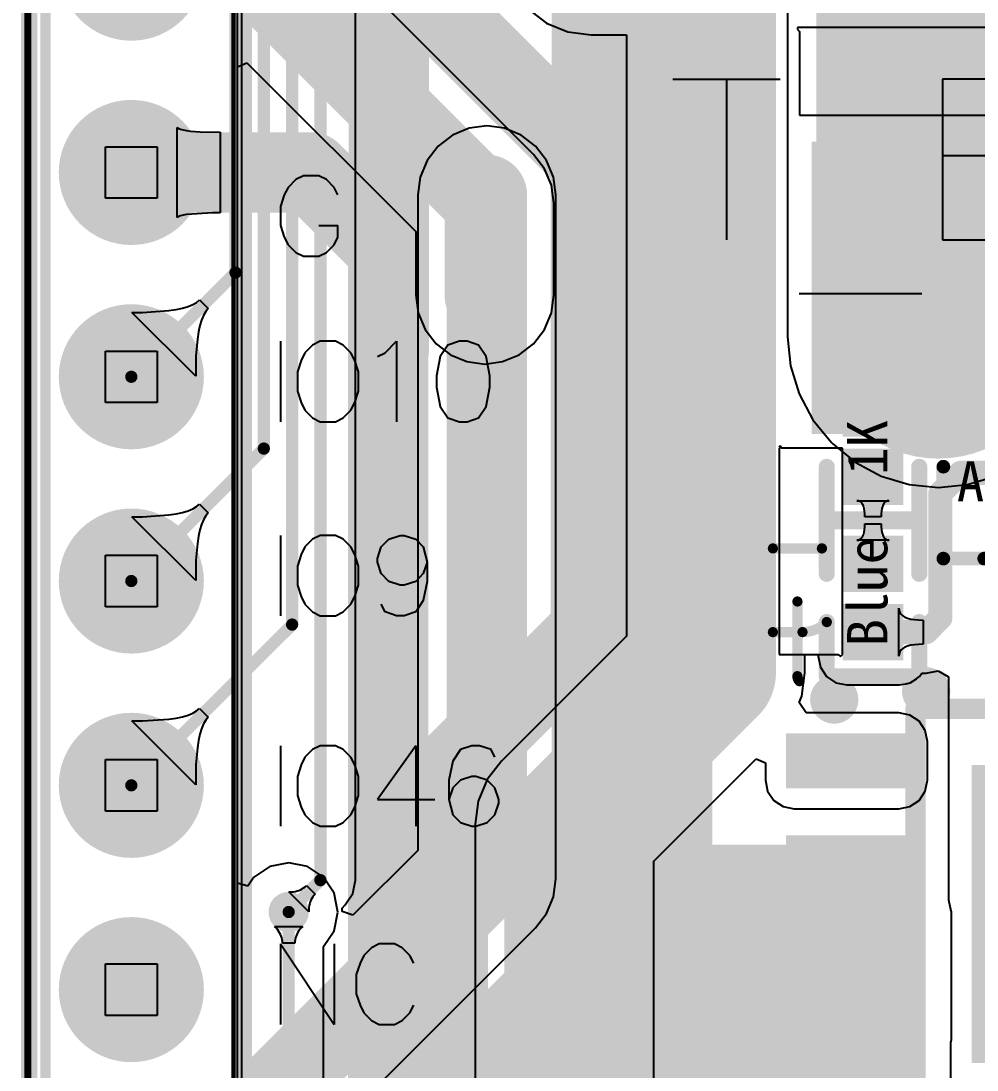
# Model space of a CAD drawing. Header units: millimetres. Extents: x -30 to 3.5, y -1.1 to 91.3.
# Drawn here: x -29.31 to -17.43, y 20.26 to 33.3 of the extents above; entities that cross this region are included whole.
import ezdxf

# ---------------------------------------------------------------- set-up
doc = ezdxf.new("R2010")
doc.units = ezdxf.units.MM
for name, color, linetype in [('BottomLayer', 5, 'Continuous'), ('BottomOverlay', 54, 'Continuous'), ('BottomSolder', 6, 'Continuous'), ('KeepOutLayer', 6, 'Continuous'), ('Mechanical15', 56, 'Continuous'), ('MultiLayer', 9, 'Continuous'), ('PadHoleLayer', 156, 'Continuous'), ('TopLayer', 1, 'Continuous'), ('TopOverlay', 2, 'Continuous'), ('TopPaste', 8, 'Continuous'), ('TopSolder', 216, 'Continuous'), ('ViaHoleLayer', 16, 'Continuous')]:
    doc.layers.add(name, color=color, linetype=linetype)

# ---------------------------------------------------------------- blocks, each defined once
blk = doc.blocks.new('18650_BATTERY_B_27')
at = {"layer": 'BottomOverlay', "const_width": 0.127}
blk.add_lwpolyline([(0, -21), (-76.53, -21)], dxfattribs=at)
blk = doc.blocks.new('LC_0402_R_28')
at = {"layer": 'TopLayer'}
for points in [[(-0.725, -0.325), (-0.125, -0.325), (-0.725, 0.325), (-0.125, 0.325)], [(0.125, -0.325), (0.725, -0.325), (0.125, 0.325), (0.725, 0.325)]]:
    blk.add_solid(points, dxfattribs=at)
at = {"layer": 'TopOverlay', "const_width": 0.2}
for points in [[(-0.3, 0.575), (-0.975, 0.575)], [(-0.975, -0.575), (-0.975, 0.575)], [(0.975, 0.575), (0.3, 0.575)], [(0.975, -0.575), (0.975, 0.575)], [(-0.3, -0.575), (-0.975, -0.575)], [(0.975, -0.575), (0.3, -0.575)]]:
    blk.add_lwpolyline(points, dxfattribs=at)
at = {"layer": 'TopOverlay', "const_width": 0.1}
for points in [[(-1.025, 0.575, 1), (-0.925, 0.575, 1)], [(-1.025, 0.575, 1), (-0.925, 0.575, 1)], [(-0.35, 0.575, 1), (-0.25, 0.575, 1)], [(0.25, 0.575, 1), (0.35, 0.575, 1)], [(0.925, 0.575, 1), (1.025, 0.575, 1)], [(0.925, 0.575, 1), (1.025, 0.575, 1)], [(-1.025, -0.575, 1), (-0.925, -0.575, 1)], [(-1.025, -0.575, 1), (-0.925, -0.575, 1)], [(-0.35, -0.575, 1), (-0.25, -0.575, 1)], [(0.25, -0.575, 1), (0.35, -0.575, 1)], [(0.925, -0.575, 1), (1.025, -0.575, 1)], [(0.925, -0.575, 1), (1.025, -0.575, 1)]]:
    blk.add_lwpolyline(points, format="xyb", close=True, dxfattribs=at)
at = {"layer": 'TopPaste'}
for points in [[(-0.725, -0.325), (-0.125, -0.325), (-0.725, 0.325), (-0.125, 0.325)], [(0.125, -0.325), (0.725, -0.325), (0.125, 0.325), (0.725, 0.325)]]:
    blk.add_solid(points, dxfattribs=at)
at = {"layer": 'TopSolder'}
for points in [[(-0.776, -0.376), (-0.074, -0.376), (-0.776, 0.376), (-0.074, 0.376)], [(0.074, -0.376), (0.776, -0.376), (0.074, 0.376), (0.776, 0.376)]]:
    blk.add_solid(points, dxfattribs=at)
blk = doc.blocks.new('LC_0402_R_31')
at = {"layer": 'TopLayer'}
for points in [[(-0.725, -0.325), (-0.125, -0.325), (-0.725, 0.325), (-0.125, 0.325)], [(0.125, -0.325), (0.725, -0.325), (0.125, 0.325), (0.725, 0.325)]]:
    blk.add_solid(points, dxfattribs=at)
at = {"layer": 'TopOverlay', "const_width": 0.2}
for points in [[(-0.3, 0.575), (-0.975, 0.575)], [(-0.975, -0.575), (-0.975, 0.575)], [(0.975, 0.575), (0.3, 0.575)], [(0.975, -0.575), (0.975, 0.575)], [(-0.3, -0.575), (-0.975, -0.575)], [(0.975, -0.575), (0.3, -0.575)]]:
    blk.add_lwpolyline(points, dxfattribs=at)
at = {"layer": 'TopOverlay', "const_width": 0.1}
for points in [[(-1.025, 0.575, 1), (-0.925, 0.575, 1)], [(-1.025, 0.575, 1), (-0.925, 0.575, 1)], [(-0.35, 0.575, 1), (-0.25, 0.575, 1)], [(0.25, 0.575, 1), (0.35, 0.575, 1)], [(0.925, 0.575, 1), (1.025, 0.575, 1)], [(0.925, 0.575, 1), (1.025, 0.575, 1)], [(-1.025, -0.575, 1), (-0.925, -0.575, 1)], [(-1.025, -0.575, 1), (-0.925, -0.575, 1)], [(-0.35, -0.575, 1), (-0.25, -0.575, 1)], [(0.25, -0.575, 1), (0.35, -0.575, 1)], [(0.925, -0.575, 1), (1.025, -0.575, 1)], [(0.925, -0.575, 1), (1.025, -0.575, 1)]]:
    blk.add_lwpolyline(points, format="xyb", close=True, dxfattribs=at)
at = {"layer": 'TopPaste'}
for points in [[(-0.725, -0.325), (-0.125, -0.325), (-0.725, 0.325), (-0.125, 0.325)], [(0.125, -0.325), (0.725, -0.325), (0.125, 0.325), (0.725, 0.325)]]:
    blk.add_solid(points, dxfattribs=at)
at = {"layer": 'TopSolder'}
for points in [[(-0.776, -0.376), (-0.074, -0.376), (-0.776, 0.376), (-0.074, 0.376)], [(0.074, -0.376), (0.776, -0.376), (0.074, 0.376), (0.776, 0.376)]]:
    blk.add_solid(points, dxfattribs=at)
blk = doc.blocks.new('HDR_TH_20P_P2_54_V_M_34')
at = {"layer": 'BottomLayer', "const_width": 0.8}
for points in [[(5.95, 0, 1), (6.75, 0, 1)], [(8.49, 0, 1), (9.29, 0, 1)], [(11.03, 0, 1), (11.83, 0, 1)], [(13.57, 0, 1), (14.37, 0, 1)], [(16.11, 0, 1), (16.91, 0, 1)], [(18.65, 0, 1), (19.45, 0, 1)]]:
    blk.add_lwpolyline(points, format="xyb", close=True, dxfattribs=at)
at = {"layer": 'BottomSolder', "const_width": 0.902}
for points in [[(5.899, 0, 1), (6.801, 0, 1)], [(8.439, 0, 1), (9.341, 0, 1)], [(10.979, 0, 1), (11.881, 0, 1)], [(13.519, 0, 1), (14.421, 0, 1)], [(16.059, 0, 1), (16.961, 0, 1)], [(18.599, 0, 1), (19.501, 0, 1)]]:
    blk.add_lwpolyline(points, format="xyb", close=True, dxfattribs=at)
at = {"layer": 'Mechanical15'}
for p, q in [((8.57, 0.32), (8.57, 0.32)), ((8.57, 0.32), (9.21, 0.32)), ((8.57, -0.32), (8.57, 0.32)), ((9.21, 0.32), (9.21, -0.32)), ((11.11, 0.32), (11.11, 0.32)), ((11.11, 0.32), (11.75, 0.32)), ((11.11, -0.32), (11.11, 0.32)), ((11.75, 0.32), (11.75, -0.32)), ((13.65, 0.32), (13.65, 0.32)), ((13.65, 0.32), (14.29, 0.32)), ((13.65, -0.32), (13.65, 0.32)), ((14.29, 0.32), (14.29, -0.32)), ((16.19, 0.32), (16.19, 0.32)), ((16.19, 0.32), (16.83, 0.32)), ((16.19, -0.32), (16.19, 0.32)), ((16.83, 0.32), (16.83, -0.32)), ((18.73, 0.32), (18.73, 0.32)), ((18.73, 0.32), (19.37, 0.32)), ((18.73, -0.32), (18.73, 0.32)), ((19.37, 0.32), (19.37, -0.32)), ((9.21, -0.32), (8.57, -0.32)), ((11.75, -0.32), (11.11, -0.32)), ((14.29, -0.32), (13.65, -0.32)), ((16.83, -0.32), (16.19, -0.32)), ((19.37, -0.32), (18.73, -0.32))]:
    blk.add_line(p, q, dxfattribs=at)
at = {"layer": 'Mechanical15', "const_width": 0.0508}
for points in [[(25.4, 1.27), (-25.4, 1.27)], [(25.4, -1.27), (-25.4, -1.27)]]:
    blk.add_lwpolyline(points, dxfattribs=at)
at = {"layer": 'MultiLayer', "const_width": 0.8}
for points in [[(5.95, 0, 1), (6.75, 0, 1)], [(8.49, 0, 1), (9.29, 0, 1)], [(11.03, 0, 1), (11.83, 0, 1)], [(13.57, 0, 1), (14.37, 0, 1)], [(16.11, 0, 1), (16.91, 0, 1)], [(18.65, 0, 1), (19.45, 0, 1)]]:
    blk.add_lwpolyline(points, format="xyb", close=True, dxfattribs=at)
at = {"layer": 'PadHoleLayer', "const_width": 0.525}
for points in [[(8.628, 0, 1), (9.152, 0, 1)], [(11.168, 0, 1), (11.692, 0, 1)], [(13.708, 0, 1), (14.232, 0, 1)], [(16.248, 0, 1), (16.772, 0, 1)], [(18.788, 0, 1), (19.312, 0, 1)]]:
    blk.add_lwpolyline(points, format="xyb", close=True, dxfattribs=at)
at = {"layer": 'TopLayer', "const_width": 0.8}
for points in [[(5.95, 0, 1), (6.75, 0, 1)], [(8.49, 0, 1), (9.29, 0, 1)], [(11.03, 0, 1), (11.83, 0, 1)], [(13.57, 0, 1), (14.37, 0, 1)], [(16.11, 0, 1), (16.91, 0, 1)], [(18.65, 0, 1), (19.45, 0, 1)]]:
    blk.add_lwpolyline(points, format="xyb", close=True, dxfattribs=at)
at = {"layer": 'TopOverlay', "const_width": 0.203}
for points in [[(25.4, 1.397), (-25.4, 1.397)], [(25.4, -1.27), (-25.4, -1.27)]]:
    blk.add_lwpolyline(points, dxfattribs=at)
at = {"layer": 'TopSolder', "const_width": 0.902}
for points in [[(5.899, 0, 1), (6.801, 0, 1)], [(8.439, 0, 1), (9.341, 0, 1)], [(10.979, 0, 1), (11.881, 0, 1)], [(13.519, 0, 1), (14.421, 0, 1)], [(16.059, 0, 1), (16.961, 0, 1)], [(18.599, 0, 1), (19.501, 0, 1)]]:
    blk.add_lwpolyline(points, format="xyb", close=True, dxfattribs=at)
blk = doc.blocks.new('SOT_23___GDS_62')
at = {"layer": 'TopLayer'}
for points in [[(-0.457, 0.466), (0.457, 0.466), (-0.457, 1.566), (0.457, 1.566)], [(-1.407, -1.473), (-0.493, -1.473), (-1.407, -0.559), (-0.493, -0.559)], [(0.493, -1.473), (1.407, -1.473), (0.493, -0.559), (1.407, -0.559)]]:
    blk.add_solid(points, dxfattribs=at)
at = {"layer": 'TopOverlay', "const_width": 0.17}
for points in [[(-0.95, 1.143), (-1.458, 1.143)], [(-1.458, 1.143), (-1.458, 0)], [(1.463, 1.143), (0.955, 1.143)], [(1.463, 1.143), (1.463, 0)], [(0.218, -1.143), (-0.213, -1.143)]]:
    blk.add_lwpolyline(points, dxfattribs=at)
at = {"layer": 'TopOverlay', "const_width": 0.085}
for points in [[(-1.501, 1.143, 1), (-1.416, 1.143, 1)], [(-1.501, 1.143, 1), (-1.416, 1.143, 1)], [(-0.993, 1.143, 1), (-0.908, 1.143, 1)], [(0.912, 1.143, 1), (0.997, 1.143, 1)], [(1.42, 1.143, 1), (1.505, 1.143, 1)], [(1.42, 1.143, 1), (1.505, 1.143, 1)], [(-1.501, 0, 1), (-1.416, 0, 1)], [(1.42, 0, 1), (1.505, 0, 1)], [(-0.256, -1.143, 1), (-0.171, -1.143, 1)], [(0.176, -1.143, 1), (0.261, -1.143, 1)]]:
    blk.add_lwpolyline(points, format="xyb", close=True, dxfattribs=at)
at = {"layer": 'TopPaste'}
for points in [[(-0.457, 0.466), (0.457, 0.466), (-0.457, 1.566), (0.457, 1.566)], [(-1.407, -1.473), (-0.493, -1.473), (-1.407, -0.559), (-0.493, -0.559)], [(0.493, -1.473), (1.407, -1.473), (0.493, -0.559), (1.407, -0.559)]]:
    blk.add_solid(points, dxfattribs=at)
at = {"layer": 'TopSolder'}
for points in [[(-0.559, 0.364), (0.559, 0.364), (-0.559, 1.668), (0.559, 1.668)], [(-1.509, -1.575), (-0.391, -1.575), (-1.509, -0.457), (-0.391, -0.457)], [(0.391, -1.575), (1.509, -1.575), (0.391, -0.457), (1.509, -0.457)]]:
    blk.add_solid(points, dxfattribs=at)
blk = doc.blocks.new('ESOP_8_L4_9_W3_9_P1_27_LS6_0_BL_EP_64')
at = {"layer": 'TopLayer'}
for points in [[(-1.66497, 3.558286), (-2.14503, 3.558286), (-1.66497, 2.258314), (-2.14503, 2.258314)], [(-0.39497, 3.558286), (-0.87503, 3.558286), (-0.39497, 2.258314), (-0.87503, 2.258314)], [(0.87503, 3.558286), (0.39497, 3.558286), (0.87503, 2.258314), (0.39497, 2.258314)], [(2.14503, 3.558286), (1.66497, 3.558286), (2.14503, 2.258314), (1.66497, 2.258314)], [(1.75006, 1.249934), (-1.75006, 1.249934), (1.75006, -1.249934), (-1.75006, -1.249934)], [(-1.66497, -2.258314), (-2.14503, -2.258314), (-1.66497, -3.558286), (-2.14503, -3.558286)], [(-0.39497, -2.258314), (-0.87503, -2.258314), (-0.39497, -3.558286), (-0.87503, -3.558286)], [(0.87503, -2.258314), (0.39497, -2.258314), (0.87503, -3.558286), (0.39497, -3.558286)], [(2.14503, -2.258314), (1.66497, -2.258314), (2.14503, -3.558286), (1.66497, -3.558286)]]:
    blk.add_solid(points, dxfattribs=at)
at = {"layer": 'TopOverlay', "const_width": 0.254}
for points in [[(2.55016, 2.050034), (-2.549906, 2.050034)], [(-2.549906, 0.8001), (-2.549906, 2.050034)], [(2.549906, -2.050034), (2.549906, 2.050034)], [(-2.549906, -2.050034), (-2.549906, -0.8001)], [(2.549906, -2.050034), (-2.55016, -2.050034)]]:
    blk.add_lwpolyline(points, dxfattribs=at)
at = {"layer": 'TopOverlay', "const_width": 0.127}
for points in [[(-2.613406, 2.050034, 1), (-2.486406, 2.050034, 1)], [(-2.613406, 2.050034, 1), (-2.486406, 2.050034, 1)], [(2.486406, 2.050034, 1), (2.613406, 2.050034, 1)], [(2.48666, 2.050034, 1), (2.61366, 2.050034, 1)], [(-2.613406, 0.8001, 1), (-2.486406, 0.8001, 1)], [(-2.563368, 0.8001, 1), (-2.436368, 0.8001, 1)], [(-2.613406, -0.8001, 1), (-2.486406, -0.8001, 1)], [(-2.563368, -0.8001, 1), (-2.436368, -0.8001, 1)], [(-2.61366, -2.050034, 1), (-2.48666, -2.050034, 1)], [(-2.613406, -2.050034, 1), (-2.486406, -2.050034, 1)], [(2.486406, -2.050034, 1), (2.613406, -2.050034, 1)], [(2.486406, -2.050034, 1), (2.613406, -2.050034, 1)]]:
    blk.add_lwpolyline(points, format="xyb", close=True, dxfattribs=at)
at = {"layer": 'TopOverlay', "const_width": 0.254}
blk.add_lwpolyline([(-2.499868, 0.8001, -0.635489992), (-2.499868, -0.8001)], format="xyb", dxfattribs=at)
at = {"layer": 'TopPaste'}
for points in [[(-1.66497, 3.558286), (-2.14503, 3.558286), (-1.66497, 2.258314), (-2.14503, 2.258314)], [(-0.39497, 3.558286), (-0.87503, 3.558286), (-0.39497, 2.258314), (-0.87503, 2.258314)], [(0.87503, 3.558286), (0.39497, 3.558286), (0.87503, 2.258314), (0.39497, 2.258314)], [(2.14503, 3.558286), (1.66497, 3.558286), (2.14503, 2.258314), (1.66497, 2.258314)], [(1.75006, 1.249934), (-1.75006, 1.249934), (1.75006, -1.249934), (-1.75006, -1.249934)], [(-1.66497, -2.258314), (-2.14503, -2.258314), (-1.66497, -3.558286), (-2.14503, -3.558286)], [(-0.39497, -2.258314), (-0.87503, -2.258314), (-0.39497, -3.558286), (-0.87503, -3.558286)], [(0.87503, -2.258314), (0.39497, -2.258314), (0.87503, -3.558286), (0.39497, -3.558286)], [(2.14503, -2.258314), (1.66497, -2.258314), (2.14503, -3.558286), (1.66497, -3.558286)]]:
    blk.add_solid(points, dxfattribs=at)
at = {"layer": 'TopSolder'}
for points in [[(-1.56337, 3.659886), (-2.24663, 3.659886), (-1.56337, 2.156714), (-2.24663, 2.156714)], [(-0.29337, 3.659886), (-0.97663, 3.659886), (-0.29337, 2.156714), (-0.97663, 2.156714)], [(0.97663, 3.659886), (0.29337, 3.659886), (0.97663, 2.156714), (0.29337, 2.156714)], [(2.24663, 3.659886), (1.56337, 3.659886), (2.24663, 2.156714), (1.56337, 2.156714)], [(1.85166, 1.351534), (-1.85166, 1.351534), (1.85166, -1.351534), (-1.85166, -1.351534)], [(-1.56337, -2.156714), (-2.24663, -2.156714), (-1.56337, -3.659886), (-2.24663, -3.659886)], [(-0.29337, -2.156714), (-0.97663, -2.156714), (-0.29337, -3.659886), (-0.97663, -3.659886)], [(0.97663, -2.156714), (0.29337, -2.156714), (0.97663, -3.659886), (0.29337, -3.659886)], [(2.24663, -2.156714), (1.56337, -2.156714), (2.24663, -3.659886), (1.56337, -3.659886)]]:
    blk.add_solid(points, dxfattribs=at)

msp = doc.modelspace()

# ---------------------------------------------------------------- linework, layer by layer
at = {"layer": 'BottomLayer'}
for p, q in [((-19.782, 83.55), (-19.782, 29.378)), ((-29.261, 65.71), (-29.261, 14.935)), ((-26.568, 14.884), (-26.568, 65.659)), ((-25.154, 22.621), (-25.154, 34.729)), ((-23.742, 31.969), (-23.949, 31.883)), ((-23.52, 31.998), (-23.742, 31.969)), ((-23.299, 31.969), (-23.52, 31.998)), ((-23.092, 31.883), (-23.299, 31.969)), ((-23.949, 31.883), (-24.127, 31.747)), ((-22.914, 31.747), (-23.092, 31.883)), ((-24.127, 31.747), (-24.263, 31.569)), ((-22.778, 31.569), (-22.914, 31.747)), ((-24.263, 31.569), (-24.349, 31.362)), ((-22.692, 31.362), (-22.778, 31.569)), ((-24.349, 31.362), (-24.378, 31.14)), ((-22.663, 31.14), (-22.692, 31.362)), ((-24.378, 31.14), (-24.378, 22.991)), ((-22.663, 22.636), (-22.663, 31.14)), ((-27.304, 29.733), (-27.235, 29.754)), ((-27.235, 29.754), (-27.177, 29.778)), ((-27.177, 29.778), (-27.129, 29.805)), ((-27.129, 29.805), (-27.091, 29.836)), ((-27.091, 29.836), (-26.984, 29.729)), ((-27.14, 28.888), (-27.932, 29.68)), ((-27.932, 29.68), (-27.802, 29.68)), ((-27.802, 29.68), (-27.472, 29.702)), ((-27.472, 29.702), (-27.383, 29.715)), ((-27.383, 29.715), (-27.304, 29.733)), ((-27.042, 29.643), (-27.066, 29.584)), ((-27.015, 29.691), (-27.042, 29.643)), ((-26.984, 29.729), (-27.015, 29.691)), ((-27.087, 29.516), (-27.104, 29.437)), ((-27.066, 29.584), (-27.087, 29.516)), ((-27.118, 29.348), (-27.136, 29.138)), ((-27.104, 29.437), (-27.118, 29.348)), ((-19.782, 29.378), (-19.746, 29.016)), ((-27.136, 29.138), (-27.14, 29.018)), ((-27.14, 29.018), (-27.14, 28.888)), ((-19.746, 29.016), (-19.64, 28.667)), ((-19.64, 28.667), (-19.469, 28.346)), ((-19.469, 28.346), (-19.237, 28.064)), ((-19.237, 28.064), (-19.221, 28.048)), ((-19.221, 28.048), (-18.94, 27.817)), ((-18.94, 27.817), (-18.618, 27.645)), ((-18.618, 27.645), (-18.27, 27.539)), ((-18.27, 27.539), (-17.907, 27.503)), ((-17.907, 27.503), (-17.544, 27.539)), ((-17.544, 27.539), (-17.196, 27.645)), ((-27.177, 27.238), (-27.129, 27.265)), ((-27.129, 27.265), (-27.091, 27.296)), ((-27.091, 27.296), (-26.984, 27.189)), ((-27.14, 26.348), (-27.932, 27.14)), ((-27.932, 27.14), (-27.802, 27.14)), ((-27.802, 27.14), (-27.472, 27.162)), ((-27.472, 27.162), (-27.383, 27.175)), ((-27.383, 27.175), (-27.304, 27.193)), ((-27.304, 27.193), (-27.235, 27.214)), ((-27.235, 27.214), (-27.177, 27.238)), ((-27.015, 27.151), (-27.042, 27.103)), ((-26.984, 27.189), (-27.015, 27.151)), ((-27.066, 27.044), (-27.087, 26.976)), ((-27.042, 27.103), (-27.066, 27.044)), ((-27.104, 26.897), (-27.118, 26.808)), ((-27.087, 26.976), (-27.104, 26.897)), ((-27.118, 26.808), (-27.136, 26.598)), ((-27.136, 26.598), (-27.14, 26.478)), ((-27.14, 26.478), (-27.14, 26.348)), ((-27.383, 24.635), (-27.304, 24.653)), ((-27.304, 24.653), (-27.235, 24.674)), ((-27.235, 24.674), (-27.177, 24.698)), ((-27.177, 24.698), (-27.129, 24.725)), ((-27.129, 24.725), (-27.091, 24.756)), ((-27.091, 24.756), (-26.984, 24.649)), ((-27.14, 23.808), (-27.932, 24.6)), ((-27.932, 24.6), (-27.802, 24.6)), ((-27.802, 24.6), (-27.472, 24.622)), ((-27.472, 24.622), (-27.383, 24.635)), ((-27.042, 24.563), (-27.066, 24.504)), ((-27.015, 24.611), (-27.042, 24.563)), ((-26.984, 24.649), (-27.015, 24.611)), ((-27.087, 24.436), (-27.104, 24.357)), ((-27.066, 24.504), (-27.087, 24.436)), ((-27.118, 24.268), (-27.136, 24.058)), ((-27.104, 24.357), (-27.118, 24.268)), ((-27.136, 24.058), (-27.14, 23.938)), ((-27.14, 23.938), (-27.14, 23.808)), ((-24.378, 22.991), (-25.185, 22.184)), ((-25.187, 22.454), (-25.154, 22.621)), ((-22.692, 22.414), (-22.663, 22.636)), ((-25.982, 22.475), (-25.955, 22.476)), ((-25.734, 22.227), (-25.982, 22.475)), ((-25.955, 22.476), (-25.929, 22.478)), ((-25.929, 22.478), (-25.904, 22.481)), ((-25.904, 22.481), (-25.88, 22.487)), ((-25.88, 22.487), (-25.858, 22.494)), ((-25.858, 22.494), (-25.837, 22.502)), ((-25.837, 22.502), (-25.817, 22.513)), ((-25.817, 22.513), (-25.798, 22.525)), ((-25.798, 22.525), (-25.78, 22.538)), ((-25.78, 22.538), (-25.763, 22.553)), ((-25.763, 22.553), (-25.656, 22.446)), ((-25.656, 22.446), (-25.671, 22.429)), ((-25.281, 22.313), (-25.187, 22.454)), ((-25.728, 22.305), (-25.732, 22.281)), ((-25.722, 22.329), (-25.728, 22.305)), ((-25.715, 22.351), (-25.722, 22.329)), ((-25.707, 22.373), (-25.715, 22.351)), ((-25.696, 22.393), (-25.707, 22.373)), ((-25.685, 22.412), (-25.696, 22.393)), ((-25.671, 22.429), (-25.685, 22.412)), ((-25.321, 22.274), (-25.281, 22.313)), ((-25.281, 22.313), (-25.281, 22.313)), ((-22.778, 22.207), (-22.692, 22.414)), ((-25.732, 22.281), (-25.734, 22.255)), ((-25.734, 22.255), (-25.734, 22.227)), ((-25.317, 22.232), (-25.321, 22.274)), ((-25.185, 22.184), (-25.317, 22.232)), ((-22.914, 22.03), (-22.778, 22.207)), ((-26.568, 18.376), (-22.914, 22.03))]:
    msp.add_line(p, q, dxfattribs=at)
for points, const_width in [([(-17.923, 29.378), (-17.923, 83.55)], 3), ([(-21.716, 21.642), (-21.716, 36.855)], 2), ([(-26.645, 30.175), (-26.645, 35.367)], 0.152), ([(-26.293, 27.987), (-26.293, 35.201)], 0.152), ([(-25.941, 25.799), (-25.941, 35.055)], 0.152), ([(-25.589, 22.621), (-25.589, 34.909)], 0.152), ([(-24.74, 29.21), (-24.74, 33.939)], 1), ([(-23.52, 22.636), (-23.52, 31.14)], 1), ([(-17.923, 29.378), (-17.907, 29.362)], 3), ([(-27.94, 28.88), (-26.645, 30.175)], 0.152), ([(-27.94, 26.34), (-26.293, 27.987)], 0.152), ([(-27.94, 23.8), (-25.941, 25.799)], 0.152), ([(-27.437, 18.72), (-23.52, 22.636)], 1), ([(-25.984, 22.225), (-25.589, 22.621)], 0.152), ([(-21.716, 21.642), (-21.716, 21.768)], 2), ([(-25.806, 17.551), (-21.716, 21.642)], 2)]:
    msp.add_lwpolyline(points, dxfattribs=dict(at, const_width=const_width))
for points, const_width in [([(-23.874, 32.969, 1), (-23.574, 32.969, 1)], 0.3), ([(-22.629, 32.537, 1), (-22.329, 32.537, 1)], 0.3), ([(-23.77, 31.14, 1), (-23.27, 31.14, 1)], 0.5), ([(-19.2, 31.344, 1), (-18.9, 31.344, 1)], 0.3), ([(-18.133, 31.344, 1), (-17.833, 31.344, 1)], 0.3), ([(-23.645, 31.064, 1), (-23.345, 31.064, 1)], 0.3), ([(-22.273, 30.861, 1), (-21.973, 30.861, 1)], 0.3), ([(-18.673, 29.378, 1), (-17.173, 29.378, 1)], 1.5), ([(-18.673, 29.378, 1), (-17.173, 29.378, 1)], 1.5), ([(-18.657, 29.362, 1), (-17.157, 29.362, 1)], 1.5), ([(-19.2, 30.251, 1), (-18.9, 30.251, 1)], 0.3), ([(-18.057, 30.099, 1), (-17.757, 30.099, 1)], 0.3), ([(-26.683, 30.175, 1), (-26.607, 30.175, 1)], 0.076), ([(-26.683, 30.175, 1), (-26.607, 30.175, 1)], 0.076), ([(-23.696, 29.896, 1), (-23.396, 29.896, 1)], 0.3), ([(-24.99, 29.21, 1), (-24.49, 29.21, 1)], 0.5), ([(-18.87, 29.337, 1), (-18.57, 29.337, 1)], 0.3), ([(-24.89, 29.21, 1), (-24.59, 29.21, 1)], 0.3), ([(-22.35, 28.829, 1), (-22.05, 28.829, 1)], 0.3), ([(-18.26, 28.829, 1), (-17.96, 28.829, 1)], 0.3), ([(-27.978, 28.88, 1), (-27.902, 28.88, 1)], 0.076), ([(-26.331, 27.987, 1), (-26.255, 27.987, 1)], 0.076), ([(-26.331, 27.987, 1), (-26.255, 27.987, 1)], 0.076), ([(-24.966, 27.762, 1), (-24.666, 27.762, 1)], 0.3), ([(-22.299, 27.28, 1), (-21.999, 27.28, 1)], 0.3), ([(-27.978, 26.34, 1), (-27.902, 26.34, 1)], 0.076), ([(-24.864, 25.781, 1), (-24.564, 25.781, 1)], 0.3), ([(-22.377, 25.728, 1), (-22.077, 25.728, 1)], 0.3), ([(-25.979, 25.799, 1), (-25.903, 25.799, 1)], 0.076), ([(-25.979, 25.799, 1), (-25.903, 25.799, 1)], 0.076), ([(-18.209, 24.968, 1), (-17.909, 24.968, 1)], 0.3), ([(-19.352, 24.867, 1), (-19.052, 24.867, 1)], 0.3), ([(-24.89, 24.282, 1), (-24.59, 24.282, 1)], 0.3), ([(-27.978, 23.8, 1), (-27.902, 23.8, 1)], 0.076), ([(-23.77, 22.636, 1), (-23.27, 22.636, 1)], 0.5), ([(-23.77, 22.636, 1), (-23.27, 22.636, 1)], 0.5), ([(-20.216, 22.657, 1), (-19.916, 22.657, 1)], 0.3), ([(-25.627, 22.621, 1), (-25.551, 22.621, 1)], 0.076), ([(-25.627, 22.621, 1), (-25.551, 22.621, 1)], 0.076), ([(-22.216, 21.768, 1), (-21.216, 21.768, 1)], 1), ([(-22.216, 21.642, 1), (-21.216, 21.642, 1)], 1), ([(-22.216, 21.642, 1), (-21.216, 21.642, 1)], 1), ([(-22.216, 21.642, 1), (-21.216, 21.642, 1)], 1), ([(-26.109, 22.225, 1), (-25.859, 22.225, 1)], 0.25), ([(-26.022, 22.225, 1), (-25.946, 22.225, 1)], 0.076), ([(-21.156, 21.768, 1), (-20.856, 21.768, 1)], 0.3), ([(-20.191, 21.768, 1), (-19.891, 21.768, 1)], 0.3), ([(-21.08, 20.701, 1), (-20.78, 20.701, 1)], 0.3), ([(-20.241, 20.676, 1), (-19.941, 20.676, 1)], 0.3)]:
    msp.add_lwpolyline(points, format="xyb", close=True, dxfattribs=dict(at, const_width=const_width))
msp.add_solid([(-22.606, 19.914), (-18.263, 19.914), (-22.606, 23.063), (-18.263, 23.063)], dxfattribs=at)
at = {"layer": 'KeepOutLayer'}
for p, q in [((-19.66, 33.223), (-19.66, 33.198)), ((-16.662, 33.223), (-19.66, 33.223)), ((-19.66, 33.198), (-19.634, 33.172)), ((-19.634, 33.172), (-19.634, 32.131)), ((-19.634, 32.131), (-16.459, 32.131))]:
    msp.add_line(p, q, dxfattribs=at)
at = {"layer": 'KeepOutLayer', "const_width": 0.127}
msp.add_lwpolyline([(-29.007, 2.094), (-29.007, 89.216)], dxfattribs=at)
at = {"layer": 'MultiLayer'}
for points, const_width in [([(-23.874, 32.969, 1), (-23.574, 32.969, 1)], 0.3), ([(-22.629, 32.537, 1), (-22.329, 32.537, 1)], 0.3), ([(-19.2, 31.344, 1), (-18.9, 31.344, 1)], 0.3), ([(-18.133, 31.344, 1), (-17.833, 31.344, 1)], 0.3), ([(-23.645, 31.064, 1), (-23.345, 31.064, 1)], 0.3), ([(-22.273, 30.861, 1), (-21.973, 30.861, 1)], 0.3), ([(-19.2, 30.251, 1), (-18.9, 30.251, 1)], 0.3), ([(-18.057, 30.099, 1), (-17.757, 30.099, 1)], 0.3), ([(-23.696, 29.896, 1), (-23.396, 29.896, 1)], 0.3), ([(-18.87, 29.337, 1), (-18.57, 29.337, 1)], 0.3), ([(-24.89, 29.21, 1), (-24.59, 29.21, 1)], 0.3), ([(-22.35, 28.829, 1), (-22.05, 28.829, 1)], 0.3), ([(-18.26, 28.829, 1), (-17.96, 28.829, 1)], 0.3), ([(-24.966, 27.762, 1), (-24.666, 27.762, 1)], 0.3), ([(-22.299, 27.28, 1), (-21.999, 27.28, 1)], 0.3), ([(-24.864, 25.781, 1), (-24.564, 25.781, 1)], 0.3), ([(-22.377, 25.728, 1), (-22.077, 25.728, 1)], 0.3), ([(-18.209, 24.968, 1), (-17.909, 24.968, 1)], 0.3), ([(-19.352, 24.867, 1), (-19.052, 24.867, 1)], 0.3), ([(-24.89, 24.282, 1), (-24.59, 24.282, 1)], 0.3), ([(-20.216, 22.657, 1), (-19.916, 22.657, 1)], 0.3), ([(-26.109, 22.225, 1), (-25.859, 22.225, 1)], 0.25), ([(-21.156, 21.768, 1), (-20.856, 21.768, 1)], 0.3), ([(-20.191, 21.768, 1), (-19.891, 21.768, 1)], 0.3), ([(-21.08, 20.701, 1), (-20.78, 20.701, 1)], 0.3), ([(-20.241, 20.676, 1), (-19.941, 20.676, 1)], 0.3)]:
    msp.add_lwpolyline(points, format="xyb", close=True, dxfattribs=dict(at, const_width=const_width))
at = {"layer": 'TopLayer'}
for p, q in [((-29.235, 65.735), (-29.235, 14.91)), ((-26.619, 14.884), (-26.619, 65.735)), ((-22.94, 31.645), (-25.458, 34.164)), ((-23.01, 33.455), (-22.78, 33.278)), ((-22.78, 33.278), (-22.512, 33.168)), ((-22.512, 33.168), (-22.225, 33.13)), ((-22.225, 33.13), (-21.785, 33.13)), ((-21.785, 33.13), (-21.785, 25.656)), ((-26.619, 32.734), (-26.502, 32.782)), ((-26.502, 32.782), (-24.403, 30.684)), ((-26.619, 22.583), (-26.619, 32.734)), ((-27.369, 30.86), (-27.369, 31.98)), ((-27.369, 31.98), (-27.353, 31.968)), ((-27.353, 31.968), (-27.329, 31.958)), ((-27.329, 31.958), (-27.296, 31.949)), ((-27.296, 31.949), (-27.255, 31.941)), ((-27.255, 31.941), (-27.206, 31.935)), ((-27.206, 31.935), (-27.083, 31.925)), ((-27.083, 31.925), (-26.836, 31.92)), ((-26.836, 31.92), (-26.836, 30.92)), ((-22.803, 31.467), (-22.94, 31.645)), ((-22.718, 31.261), (-22.803, 31.467)), ((-22.688, 31.039), (-22.718, 31.261)), ((-26.926, 30.919), (-27.255, 30.898)), ((-26.836, 30.92), (-26.926, 30.919)), ((-22.688, 29.896), (-22.688, 31.039)), ((-27.353, 30.871), (-27.369, 30.86)), ((-27.329, 30.881), (-27.353, 30.871)), ((-27.296, 30.89), (-27.329, 30.881)), ((-27.255, 30.898), (-27.296, 30.89)), ((-24.403, 30.684), (-24.403, 29.896)), ((-24.403, 29.896), (-24.374, 29.674)), ((-22.718, 29.674), (-22.688, 29.896)), ((-24.374, 29.674), (-24.288, 29.467)), ((-22.803, 29.467), (-22.718, 29.674)), ((-24.288, 29.467), (-24.152, 29.29)), ((-22.94, 29.29), (-22.803, 29.467)), ((-24.152, 29.29), (-23.974, 29.153)), ((-23.117, 29.153), (-22.94, 29.29)), ((-23.974, 29.153), (-23.768, 29.068)), ((-23.324, 29.068), (-23.117, 29.153)), ((-23.768, 29.068), (-23.546, 29.038)), ((-23.546, 29.038), (-23.324, 29.068)), ((-19.888, 28.016), (-19.863, 28.016)), ((-19.863, 28.016), (-19.888, 27.991)), ((-19.863, 27.991), (-19.888, 28.016)), ((-19.888, 27.991), (-19.888, 25.425)), ((-19.101, 27.991), (-19.863, 27.991)), ((-19.101, 25.425), (-19.101, 27.991)), ((-18.901, 27.337), (-18.92, 27.339)), ((-18.92, 27.339), (-18.52, 27.339)), ((-18.884, 27.33), (-18.901, 27.337)), ((-18.869, 27.32), (-18.884, 27.33)), ((-18.856, 27.307), (-18.869, 27.32)), ((-18.845, 27.289), (-18.856, 27.307)), ((-18.836, 27.267), (-18.845, 27.289)), ((-18.829, 27.24), (-18.836, 27.267)), ((-18.604, 27.267), (-18.611, 27.24)), ((-18.595, 27.289), (-18.604, 27.267)), ((-18.584, 27.307), (-18.595, 27.289)), ((-18.571, 27.32), (-18.584, 27.307)), ((-18.556, 27.33), (-18.571, 27.32)), ((-18.539, 27.337), (-18.556, 27.33)), ((-18.52, 27.339), (-18.539, 27.337)), ((-18.824, 27.21), (-18.829, 27.24)), ((-18.821, 27.177), (-18.824, 27.21)), ((-18.82, 27.139), (-18.821, 27.177)), ((-18.62, 27.139), (-18.82, 27.139)), ((-18.619, 27.177), (-18.62, 27.139)), ((-18.616, 27.21), (-18.619, 27.177)), ((-18.611, 27.24), (-18.616, 27.21)), ((-18.824, 26.978), (-18.821, 27.013)), ((-18.821, 27.013), (-18.82, 27.052)), ((-18.82, 27.052), (-18.62, 27.052)), ((-18.62, 27.052), (-18.619, 27.013)), ((-18.619, 27.013), (-18.616, 26.978)), ((-18.869, 26.867), (-18.856, 26.881)), ((-18.856, 26.881), (-18.845, 26.899)), ((-18.845, 26.899), (-18.836, 26.922)), ((-18.836, 26.922), (-18.829, 26.948)), ((-18.829, 26.948), (-18.824, 26.978)), ((-18.616, 26.978), (-18.611, 26.948)), ((-18.611, 26.948), (-18.604, 26.922)), ((-18.604, 26.922), (-18.595, 26.899)), ((-18.595, 26.899), (-18.584, 26.881)), ((-18.584, 26.881), (-18.571, 26.867)), ((-18.92, 26.848), (-18.901, 26.85)), ((-18.52, 26.848), (-18.92, 26.848)), ((-18.901, 26.85), (-18.884, 26.857)), ((-18.884, 26.857), (-18.869, 26.867)), ((-18.571, 26.867), (-18.556, 26.857)), ((-18.556, 26.857), (-18.539, 26.85)), ((-18.539, 26.85), (-18.52, 26.848)), ((-18.398, 25.408), (-18.398, 26.001)), ((-18.398, 26.001), (-18.395, 25.974)), ((-18.395, 25.974), (-18.386, 25.949)), ((-18.386, 25.949), (-18.371, 25.927)), ((-18.371, 25.927), (-18.35, 25.908)), ((-18.35, 25.908), (-18.323, 25.891)), ((-18.323, 25.891), (-18.29, 25.878)), ((-18.29, 25.878), (-18.251, 25.868)), ((-18.251, 25.868), (-18.206, 25.861)), ((-18.206, 25.861), (-18.155, 25.856)), ((-18.155, 25.856), (-18.098, 25.855)), ((-18.098, 25.855), (-18.098, 25.555)), ((-21.785, 25.656), (-23.34, 24.102)), ((-18.395, 25.436), (-18.398, 25.408)), ((-18.386, 25.461), (-18.395, 25.436)), ((-18.371, 25.483), (-18.386, 25.461)), ((-18.35, 25.502), (-18.371, 25.483)), ((-18.323, 25.518), (-18.35, 25.502)), ((-18.29, 25.531), (-18.323, 25.518)), ((-18.251, 25.542), (-18.29, 25.531)), ((-18.206, 25.549), (-18.251, 25.542)), ((-18.155, 25.553), (-18.206, 25.549)), ((-18.098, 25.555), (-18.155, 25.553)), ((-19.888, 25.425), (-19.152, 25.425)), ((-19.566, 25.197), (-19.566, 25.425)), ((-19.566, 25.425), (-19.402, 25.425)), ((-19.402, 25.425), (-19.402, 25.405)), ((-19.402, 25.405), (-19.374, 25.268)), ((-19.152, 25.425), (-19.126, 25.4)), ((-19.126, 25.4), (-19.101, 25.425)), ((-19.604, 24.91), (-19.566, 25.197)), ((-19.374, 25.268), (-19.297, 25.152)), ((-18.142, 25.152), (-18.114, 25.195)), ((-18.114, 25.195), (-18.059, 25.195)), ((-18.059, 25.195), (-17.908, 25.225)), ((-17.908, 25.225), (-17.781, 25.148)), ((-19.297, 25.152), (-19.181, 25.075)), ((-19.181, 25.075), (-19.045, 25.048)), ((-19.045, 25.048), (-18.395, 25.048)), ((-18.395, 25.048), (-18.312, 25.064)), ((-18.312, 25.064), (-18.298, 25.066)), ((-18.298, 25.066), (-18.293, 25.068)), ((-18.293, 25.068), (-18.258, 25.075)), ((-18.258, 25.075), (-18.181, 25.126)), ((-18.181, 25.126), (-18.174, 25.13)), ((-18.174, 25.13), (-18.172, 25.133)), ((-18.172, 25.133), (-18.142, 25.152)), ((-17.781, 25.148), (-17.781, 22.377)), ((-19.638, 24.828), (-19.604, 24.91)), ((-19.553, 24.701), (-19.638, 24.828)), ((-18.4, 24.701), (-19.553, 24.701)), ((-18.263, 24.674), (-18.4, 24.701)), ((-18.148, 24.597), (-18.263, 24.674)), ((-18.07, 24.481), (-18.148, 24.597)), ((-18.043, 24.345), (-18.07, 24.481)), ((-18.043, 23.865), (-18.043, 24.345)), ((-23.34, 24.102), (-23.516, 23.872)), ((-21.446, 22.858), (-20.174, 24.129)), ((-20.174, 24.129), (-20.057, 24.081)), ((-20.057, 24.081), (-20.057, 23.865)), ((-23.516, 23.872), (-23.627, 23.604)), ((-20.057, 23.865), (-20.03, 23.728)), ((-18.07, 23.728), (-18.043, 23.865)), ((-20.03, 23.728), (-19.952, 23.612)), ((-19.952, 23.612), (-19.837, 23.535)), ((-18.263, 23.535), (-18.148, 23.612)), ((-18.148, 23.612), (-18.07, 23.728)), ((-23.627, 23.604), (-23.665, 23.317)), ((-19.837, 23.535), (-19.7, 23.508)), ((-19.7, 23.508), (-18.4, 23.508)), ((-18.4, 23.508), (-18.263, 23.535)), ((-23.665, 23.317), (-23.665, 18.773)), ((-25.984, 22.837), (-26.218, 22.79)), ((-25.75, 22.79), (-25.984, 22.837)), ((-21.446, 18.313), (-21.446, 22.858)), ((-26.218, 22.79), (-26.417, 22.658)), ((-25.552, 22.658), (-25.75, 22.79)), ((-26.492, 22.545), (-26.619, 22.583)), ((-26.417, 22.658), (-26.492, 22.545)), ((-25.419, 22.459), (-25.552, 22.658)), ((-25.372, 22.225), (-25.419, 22.459)), ((-17.781, 22.377), (-17.754, 22.241)), ((-25.419, 21.991), (-25.372, 22.225)), ((-17.754, 22.241), (-17.748, 22.232)), ((-17.748, 22.232), (-17.748, 20.636)), ((-26.14, 22.027), (-26.159, 22.046)), ((-26.159, 22.046), (-25.809, 22.046)), ((-25.809, 22.046), (-25.828, 22.027)), ((-26.124, 22.007), (-26.14, 22.027)), ((-26.109, 21.987), (-26.124, 22.007)), ((-26.096, 21.966), (-26.109, 21.987)), ((-26.085, 21.946), (-26.096, 21.966)), ((-26.076, 21.924), (-26.085, 21.946)), ((-26.069, 21.903), (-26.076, 21.924)), ((-25.892, 21.924), (-25.899, 21.903)), ((-25.883, 21.946), (-25.892, 21.924)), ((-25.873, 21.966), (-25.883, 21.946)), ((-25.86, 21.987), (-25.873, 21.966)), ((-25.845, 22.007), (-25.86, 21.987)), ((-25.828, 22.027), (-25.845, 22.007)), ((-25.55, 21.795), (-25.419, 21.991)), ((-26.064, 21.881), (-26.069, 21.903)), ((-26.061, 21.859), (-26.064, 21.881)), ((-26.06, 21.837), (-26.061, 21.859)), ((-25.908, 21.837), (-26.06, 21.837)), ((-25.907, 21.859), (-25.908, 21.837)), ((-25.904, 21.881), (-25.907, 21.859)), ((-25.899, 21.903), (-25.904, 21.881)), ((-25.55, 18.136), (-25.55, 21.795)), ((-17.748, 20.636), (-17.756, 20.599)), ((-17.756, 20.599), (-17.756, 18.364))]:
    msp.add_line(p, q, dxfattribs=at)
for points, const_width in [([(-20.676, 25.197), (-20.676, 34.239)], 1.5), ([(-25.116, 34.442), (-22.227, 31.554)], 1), ([(-26.316, 33.809), (-23.546, 31.039)], 1), ([(-22.227, 25.728), (-22.227, 31.554)], 1), ([(-27.94, 31.42), (-25.705, 31.42)], 1), ([(-25.705, 31.42), (-24.746, 30.461)], 1), ([(-23.546, 29.896), (-23.546, 31.039)], 1), ([(-24.746, 18.396), (-24.746, 30.461)], 1), ([(-17.882, 27.432), (-17.628, 27.686)], 0.3), ([(-17.628, 27.686), (-13.284, 27.686)], 0.3), ([(-18.72, 26.555), (-18.72, 27.635)], 0.2), ([(-17.882, 25.883), (-17.882, 27.432)], 0.3), ([(-24.005, 23.95), (-22.227, 25.728)], 1), ([(-18.059, 25.705), (-17.882, 25.883)], 0.3), ([(-22.555, 23.317), (-20.676, 25.197)], 1.5), ([(-18.72, 25.705), (-18.059, 25.705)], 0.3), ([(-24.005, 19.518), (-24.005, 23.95)], 1), ([(-22.555, 18.313), (-22.555, 23.317)], 1.5), ([(-25.984, 18.136), (-25.984, 22.225)], 0.152)]:
    msp.add_lwpolyline(points, dxfattribs=dict(at, const_width=const_width))
for points, const_width in [([(-23.874, 32.969, 1), (-23.574, 32.969, 1)], 0.3), ([(-22.629, 32.537, 1), (-22.329, 32.537, 1)], 0.3), ([(-22.477, 31.554, 1), (-21.977, 31.554, 1)], 0.5), ([(-22.477, 31.554, 1), (-21.977, 31.554, 1)], 0.5), ([(-28.19, 31.42, 1), (-27.69, 31.42, 1)], 0.5), ([(-25.955, 31.42, 1), (-25.455, 31.42, 1)], 0.5), ([(-25.955, 31.42, 1), (-25.455, 31.42, 1)], 0.5), ([(-19.2, 31.344, 1), (-18.9, 31.344, 1)], 0.3), ([(-18.133, 31.344, 1), (-17.833, 31.344, 1)], 0.3), ([(-23.796, 31.039, 1), (-23.296, 31.039, 1)], 0.5), ([(-23.796, 31.039, 1), (-23.296, 31.039, 1)], 0.5), ([(-23.645, 31.064, 1), (-23.345, 31.064, 1)], 0.3), ([(-22.273, 30.861, 1), (-21.973, 30.861, 1)], 0.3), ([(-24.996, 30.461, 1), (-24.496, 30.461, 1)], 0.5), ([(-24.996, 30.461, 1), (-24.496, 30.461, 1)], 0.5), ([(-19.2, 30.251, 1), (-18.9, 30.251, 1)], 0.3), ([(-23.796, 29.896, 1), (-23.296, 29.896, 1)], 0.5), ([(-18.057, 30.099, 1), (-17.757, 30.099, 1)], 0.3), ([(-23.696, 29.896, 1), (-23.396, 29.896, 1)], 0.3), ([(-18.87, 29.337, 1), (-18.57, 29.337, 1)], 0.3), ([(-24.89, 29.21, 1), (-24.59, 29.21, 1)], 0.3), ([(-22.35, 28.829, 1), (-22.05, 28.829, 1)], 0.3), ([(-18.26, 28.829, 1), (-17.96, 28.829, 1)], 0.3), ([(-24.966, 27.762, 1), (-24.666, 27.762, 1)], 0.3), ([(-17.703, 27.686, 1), (-17.553, 27.686, 1)], 0.15), ([(-17.703, 27.686, 1), (-17.553, 27.686, 1)], 0.15), ([(-18.77, 27.635, 1), (-18.67, 27.635, 1)], 0.1), ([(-22.299, 27.28, 1), (-21.999, 27.28, 1)], 0.3), ([(-17.957, 27.432, 1), (-17.807, 27.432, 1)], 0.15), ([(-17.957, 27.432, 1), (-17.807, 27.432, 1)], 0.15), ([(-18.77, 26.555, 1), (-18.67, 26.555, 1)], 0.1), ([(-22.477, 25.728, 1), (-21.977, 25.728, 1)], 0.5), ([(-22.477, 25.728, 1), (-21.977, 25.728, 1)], 0.5), ([(-24.864, 25.781, 1), (-24.564, 25.781, 1)], 0.3), ([(-22.377, 25.728, 1), (-22.077, 25.728, 1)], 0.3), ([(-17.957, 25.883, 1), (-17.807, 25.883, 1)], 0.15), ([(-17.957, 25.883, 1), (-17.807, 25.883, 1)], 0.15), ([(-21.051, 25.197, 1), (-20.301, 25.197, 1)], 0.75), ([(-21.051, 25.197, 1), (-20.301, 25.197, 1)], 0.75), ([(-18.795, 25.705, 1), (-18.645, 25.705, 1)], 0.15), ([(-18.134, 25.705, 1), (-17.984, 25.705, 1)], 0.15), ([(-18.134, 25.705, 1), (-17.984, 25.705, 1)], 0.15), ([(-18.209, 24.968, 1), (-17.909, 24.968, 1)], 0.3), ([(-19.352, 24.867, 1), (-19.052, 24.867, 1)], 0.3), ([(-24.89, 24.282, 1), (-24.59, 24.282, 1)], 0.3), ([(-24.255, 23.95, 1), (-23.755, 23.95, 1)], 0.5), ([(-24.255, 23.95, 1), (-23.755, 23.95, 1)], 0.5), ([(-22.93, 23.317, 1), (-22.18, 23.317, 1)], 0.75), ([(-22.93, 23.317, 1), (-22.18, 23.317, 1)], 0.75), ([(-20.216, 22.657, 1), (-19.916, 22.657, 1)], 0.3), ([(-26.109, 22.225, 1), (-25.859, 22.225, 1)], 0.25), ([(-26.022, 22.225, 1), (-25.946, 22.225, 1)], 0.076), ([(-21.156, 21.768, 1), (-20.856, 21.768, 1)], 0.3), ([(-20.191, 21.768, 1), (-19.891, 21.768, 1)], 0.3), ([(-21.08, 20.701, 1), (-20.78, 20.701, 1)], 0.3), ([(-20.241, 20.676, 1), (-19.941, 20.676, 1)], 0.3)]:
    msp.add_lwpolyline(points, format="xyb", close=True, dxfattribs=dict(at, const_width=const_width))
for points in [[(-19.482, 28.169), (-16.535, 28.169), (-19.482, 31.801), (-16.535, 31.801)], [(-21.336, 20.066), (-18.364, 20.066), (-21.336, 23.012), (-18.364, 23.012)]]:
    msp.add_solid(points, dxfattribs=at)
at = {"layer": 'TopOverlay'}
for p, q in [((-21.209, 32.581), (-19.876, 32.581)), ((-20.542, 32.581), (-20.542, 30.582)), ((-16.62, 32.581), (-17.857, 32.581)), ((-17.857, 32.581), (-17.857, 30.582)), ((-17.857, 31.629), (-17.096, 31.629)), ((-25.895, 31.331), (-25.991, 31.235)), ((-25.8, 31.378), (-25.895, 31.331)), ((-25.61, 31.378), (-25.8, 31.378)), ((-25.514, 31.331), (-25.61, 31.378)), ((-25.419, 31.235), (-25.514, 31.331)), ((-25.991, 31.235), (-26.038, 31.14)), ((-25.372, 31.14), (-25.419, 31.235)), ((-26.038, 31.14), (-26.086, 30.997)), ((-26.086, 30.997), (-26.086, 30.759)), ((-26.086, 30.759), (-26.038, 30.616)), ((-25.61, 30.759), (-25.372, 30.759)), ((-25.372, 30.616), (-25.372, 30.759)), ((-26.038, 30.616), (-25.991, 30.521)), ((-25.991, 30.521), (-25.895, 30.426)), ((-25.514, 30.426), (-25.419, 30.521)), ((-25.419, 30.521), (-25.372, 30.616)), ((-17.857, 30.582), (-16.62, 30.582)), ((-25.895, 30.426), (-25.8, 30.378)), ((-25.61, 30.378), (-25.514, 30.426)), ((-25.8, 30.378), (-25.61, 30.378)), ((-19.638, 29.915), (-18.114, 29.915)), ((-26.086, 29.321), (-26.086, 28.321)), ((-25.686, 29.273), (-25.781, 29.178)), ((-25.591, 29.321), (-25.686, 29.273)), ((-25.4, 29.321), (-25.591, 29.321)), ((-25.305, 29.273), (-25.4, 29.321)), ((-25.21, 29.178), (-25.305, 29.273)), ((-24.786, 29.178), (-24.643, 29.321)), ((-24.643, 29.321), (-24.643, 28.321)), ((-24.005, 29.273), (-24.101, 29.13)), ((-23.862, 29.321), (-24.005, 29.273)), ((-23.767, 29.321), (-23.862, 29.321)), ((-23.624, 29.273), (-23.767, 29.321)), ((-23.529, 29.13), (-23.624, 29.273)), ((-25.781, 29.178), (-25.829, 29.083)), ((-25.162, 29.083), (-25.21, 29.178)), ((-24.881, 29.13), (-24.786, 29.178)), ((-24.101, 29.13), (-24.148, 28.892)), ((-23.482, 28.892), (-23.529, 29.13)), ((-25.829, 29.083), (-25.876, 28.94)), ((-25.115, 28.94), (-25.162, 29.083)), ((-25.876, 28.94), (-25.876, 28.702)), ((-25.115, 28.702), (-25.115, 28.94)), ((-24.148, 28.892), (-24.148, 28.749)), ((-23.482, 28.749), (-23.482, 28.892)), ((-25.876, 28.702), (-25.829, 28.559)), ((-25.162, 28.559), (-25.115, 28.702)), ((-24.148, 28.749), (-24.101, 28.511)), ((-23.529, 28.511), (-23.482, 28.749)), ((-25.829, 28.559), (-25.781, 28.464)), ((-25.781, 28.464), (-25.686, 28.369)), ((-25.305, 28.369), (-25.21, 28.464)), ((-25.21, 28.464), (-25.162, 28.559)), ((-24.101, 28.511), (-24.005, 28.369)), ((-23.624, 28.369), (-23.529, 28.511)), ((-25.686, 28.369), (-25.591, 28.321)), ((-25.591, 28.321), (-25.4, 28.321)), ((-25.4, 28.321), (-25.305, 28.369)), ((-24.005, 28.369), (-23.862, 28.321)), ((-23.862, 28.321), (-23.767, 28.321)), ((-23.767, 28.321), (-23.624, 28.369)), ((-26.086, 26.908), (-26.086, 25.908)), ((-25.591, 26.908), (-25.686, 26.86)), ((-25.4, 26.908), (-25.591, 26.908)), ((-25.305, 26.86), (-25.4, 26.908)), ((-24.738, 26.86), (-24.596, 26.908)), ((-24.596, 26.908), (-24.548, 26.908)), ((-24.548, 26.908), (-24.405, 26.86)), ((-25.781, 26.765), (-25.829, 26.67)), ((-25.686, 26.86), (-25.781, 26.765)), ((-25.21, 26.765), (-25.305, 26.86)), ((-25.162, 26.67), (-25.21, 26.765)), ((-24.881, 26.622), (-24.834, 26.765)), ((-24.834, 26.765), (-24.738, 26.86)), ((-24.405, 26.86), (-24.31, 26.765)), ((-24.31, 26.765), (-24.262, 26.575)), ((-25.829, 26.67), (-25.876, 26.527)), ((-25.115, 26.527), (-25.162, 26.67)), ((-24.881, 26.575), (-24.881, 26.622)), ((-25.876, 26.527), (-25.876, 26.289)), ((-25.115, 26.289), (-25.115, 26.527)), ((-24.834, 26.432), (-24.881, 26.575)), ((-24.262, 26.575), (-24.31, 26.432)), ((-24.262, 26.575), (-24.262, 26.336)), ((-24.738, 26.336), (-24.834, 26.432)), ((-24.31, 26.432), (-24.405, 26.336)), ((-25.876, 26.289), (-25.829, 26.146)), ((-25.162, 26.146), (-25.115, 26.289)), ((-24.596, 26.289), (-24.738, 26.336)), ((-24.548, 26.289), (-24.596, 26.289)), ((-24.405, 26.336), (-24.548, 26.289)), ((-24.262, 26.336), (-24.31, 26.098)), ((-25.829, 26.146), (-25.781, 26.051)), ((-25.21, 26.051), (-25.162, 26.146)), ((-24.31, 26.098), (-24.405, 25.956)), ((-25.781, 26.051), (-25.686, 25.956)), ((-25.686, 25.956), (-25.591, 25.908)), ((-25.4, 25.908), (-25.305, 25.956)), ((-25.305, 25.956), (-25.21, 26.051)), ((-24.786, 25.956), (-24.834, 26.051)), ((-24.643, 25.908), (-24.786, 25.956)), ((-24.405, 25.956), (-24.548, 25.908)), ((-25.591, 25.908), (-25.4, 25.908)), ((-24.548, 25.908), (-24.643, 25.908)), ((-26.086, 24.292), (-26.086, 23.292)), ((-25.591, 24.292), (-25.686, 24.244)), ((-25.4, 24.292), (-25.591, 24.292)), ((-25.305, 24.244), (-25.4, 24.292)), ((-24.405, 24.292), (-24.881, 23.625)), ((-24.405, 24.292), (-24.405, 23.292)), ((-23.705, 24.292), (-23.848, 24.244)), ((-23.61, 24.292), (-23.705, 24.292)), ((-23.467, 24.244), (-23.61, 24.292)), ((-25.781, 24.149), (-25.829, 24.054)), ((-25.686, 24.244), (-25.781, 24.149)), ((-25.21, 24.149), (-25.305, 24.244)), ((-25.162, 24.054), (-25.21, 24.149)), ((-23.848, 24.244), (-23.943, 24.101)), ((-23.42, 24.149), (-23.467, 24.244)), ((-25.829, 24.054), (-25.876, 23.911)), ((-25.115, 23.911), (-25.162, 24.054)), ((-23.943, 24.101), (-23.991, 23.863)), ((-25.876, 23.911), (-25.876, 23.673)), ((-25.115, 23.673), (-25.115, 23.911)), ((-23.705, 23.911), (-23.848, 23.863)), ((-23.658, 23.911), (-23.705, 23.911)), ((-23.515, 23.863), (-23.658, 23.911)), ((-23.991, 23.863), (-23.991, 23.625)), ((-23.943, 23.768), (-23.991, 23.625)), ((-23.848, 23.863), (-23.943, 23.768)), ((-23.42, 23.768), (-23.515, 23.863)), ((-23.372, 23.625), (-23.42, 23.768)), ((-25.876, 23.673), (-25.829, 23.53)), ((-25.162, 23.53), (-25.115, 23.673)), ((-24.881, 23.625), (-24.167, 23.625)), ((-23.991, 23.625), (-23.943, 23.435)), ((-23.372, 23.577), (-23.372, 23.625)), ((-25.829, 23.53), (-25.781, 23.435)), ((-25.21, 23.435), (-25.162, 23.53)), ((-23.42, 23.435), (-23.372, 23.577)), ((-25.781, 23.435), (-25.686, 23.339)), ((-25.305, 23.339), (-25.21, 23.435)), ((-23.943, 23.435), (-23.848, 23.339)), ((-23.515, 23.339), (-23.42, 23.435)), ((-25.686, 23.339), (-25.591, 23.292)), ((-25.591, 23.292), (-25.4, 23.292)), ((-25.4, 23.292), (-25.305, 23.339)), ((-23.848, 23.339), (-23.705, 23.292)), ((-23.705, 23.292), (-23.658, 23.292)), ((-23.658, 23.292), (-23.515, 23.339)), ((-26.086, 21.828), (-26.086, 20.828)), ((-26.086, 21.828), (-25.419, 20.828)), ((-25.419, 21.828), (-25.419, 20.828)), ((-24.857, 21.828), (-24.953, 21.78)), ((-24.667, 21.828), (-24.857, 21.828)), ((-24.572, 21.78), (-24.667, 21.828)), ((-25.048, 21.685), (-25.096, 21.59)), ((-24.953, 21.78), (-25.048, 21.685)), ((-24.477, 21.685), (-24.572, 21.78)), ((-24.429, 21.59), (-24.477, 21.685)), ((-25.096, 21.59), (-25.143, 21.447)), ((-25.143, 21.447), (-25.143, 21.209)), ((-25.143, 21.209), (-25.096, 21.066)), ((-25.096, 21.066), (-25.048, 20.971)), ((-24.477, 20.971), (-24.429, 21.066)), ((-25.048, 20.971), (-24.953, 20.876)), ((-24.953, 20.876), (-24.857, 20.828)), ((-24.667, 20.828), (-24.572, 20.876)), ((-24.572, 20.876), (-24.477, 20.971)), ((-24.857, 20.828), (-24.667, 20.828))]:
    msp.add_line(p, q, dxfattribs=at)
at = {"layer": 'TopOverlay', "const_width": 0.127}
for points in [[(-19.964, 26.746), (-19.355, 26.746)], [(-19.66, 25.157), (-19.66, 26.086)], [(-19.964, 25.705), (-19.597, 25.705)]]:
    msp.add_lwpolyline(points, dxfattribs=at)
at = {"layer": 'TopOverlay', "const_width": 0.0635}
for points in [[(-19.996, 26.746, 1), (-19.933, 26.746, 1)], [(-19.387, 26.746, 1), (-19.323, 26.746, 1)], [(-19.691, 26.086, 1), (-19.628, 26.086, 1)], [(-19.327, 25.83, 1), (-19.263, 25.83, 1)], [(-19.996, 25.705, 1), (-19.933, 25.705, 1)], [(-19.628, 25.705, 1), (-19.565, 25.705, 1)], [(-19.628, 25.705, 1), (-19.565, 25.705, 1)], [(-19.691, 25.157, 1), (-19.628, 25.157, 1)], [(-19.691, 25.157, 1), (-19.628, 25.157, 1)], [(-19.666, 25.095, 1), (-19.602, 25.095, 1)]]:
    msp.add_lwpolyline(points, format="xyb", close=True, dxfattribs=at)
at = {"layer": 'TopOverlay', "const_width": 0.127}
for points in [[(-19.295, 25.83, -0.198912), (-19.597, 25.705)], [(-19.634, 25.095, -0.198912), (-19.66, 25.157)]]:
    msp.add_lwpolyline(points, format="xyb", dxfattribs=at)
at = {"layer": 'ViaHoleLayer'}
for points, const_width in [([(-23.824, 32.969, 1), (-23.624, 32.969, 1)], 0.2), ([(-22.579, 32.537, 1), (-22.379, 32.537, 1)], 0.2), ([(-19.15, 31.344, 1), (-18.95, 31.344, 1)], 0.2), ([(-18.083, 31.344, 1), (-17.883, 31.344, 1)], 0.2), ([(-23.595, 31.064, 1), (-23.395, 31.064, 1)], 0.2), ([(-22.223, 30.861, 1), (-22.023, 30.861, 1)], 0.2), ([(-19.15, 30.251, 1), (-18.95, 30.251, 1)], 0.2), ([(-18.007, 30.099, 1), (-17.807, 30.099, 1)], 0.2), ([(-23.646, 29.896, 1), (-23.446, 29.896, 1)], 0.2), ([(-18.82, 29.337, 1), (-18.62, 29.337, 1)], 0.2), ([(-24.84, 29.21, 1), (-24.64, 29.21, 1)], 0.2), ([(-22.3, 28.829, 1), (-22.1, 28.829, 1)], 0.2), ([(-18.21, 28.829, 1), (-18.01, 28.829, 1)], 0.2), ([(-24.916, 27.762, 1), (-24.716, 27.762, 1)], 0.2), ([(-22.249, 27.28, 1), (-22.049, 27.28, 1)], 0.2), ([(-24.814, 25.781, 1), (-24.614, 25.781, 1)], 0.2), ([(-22.327, 25.728, 1), (-22.127, 25.728, 1)], 0.2), ([(-19.302, 24.867, 1), (-19.102, 24.867, 1)], 0.2), ([(-18.159, 24.968, 1), (-17.959, 24.968, 1)], 0.2), ([(-24.84, 24.282, 1), (-24.64, 24.282, 1)], 0.2), ([(-20.166, 22.657, 1), (-19.966, 22.657, 1)], 0.2), ([(-26.059, 22.225, 1), (-25.909, 22.225, 1)], 0.15), ([(-21.106, 21.768, 1), (-20.906, 21.768, 1)], 0.2), ([(-20.141, 21.768, 1), (-19.941, 21.768, 1)], 0.2), ([(-21.03, 20.701, 1), (-20.83, 20.701, 1)], 0.2), ([(-20.191, 20.676, 1), (-19.991, 20.676, 1)], 0.2)]:
    msp.add_lwpolyline(points, format="xyb", close=True, dxfattribs=dict(at, const_width=const_width))

# ---------------------------------------------------------------- block references
for name, p, rotation in [('18650_BATTERY_B_27', (-3.956, 7.462), 270), ('HDR_TH_20P_P2_54_V_M_34', (-27.94, 40.31), 270), ('SOT_23___GDS_62', (-16.383, 27.762), 180), ('LC_0402_R_28', (-18.72, 28.06), 270), ('LC_0402_R_31', (-18.72, 26.13), 270), ('ESOP_8_L4_9_W3_9_P1_27_LS6_0_BL_EP_64', (-16.142, 22.2), 270)]:
    msp.add_blockref(name, p, dxfattribs=dict(rotation=rotation))

# ---------------------------------------------------------------- texts
at = {"layer": 'TopOverlay'}
for s, p in [('1K', (-18.542, 27.661)), ('Blue', (-18.542, 25.527))]:
    msp.add_text(s, height=0.5, rotation=90, dxfattribs=at).set_placement(p)
msp.add_text('AO3400', height=0.5, dxfattribs=at).set_placement((-17.678, 27.33))

doc.saveas('drawing.dxf')
